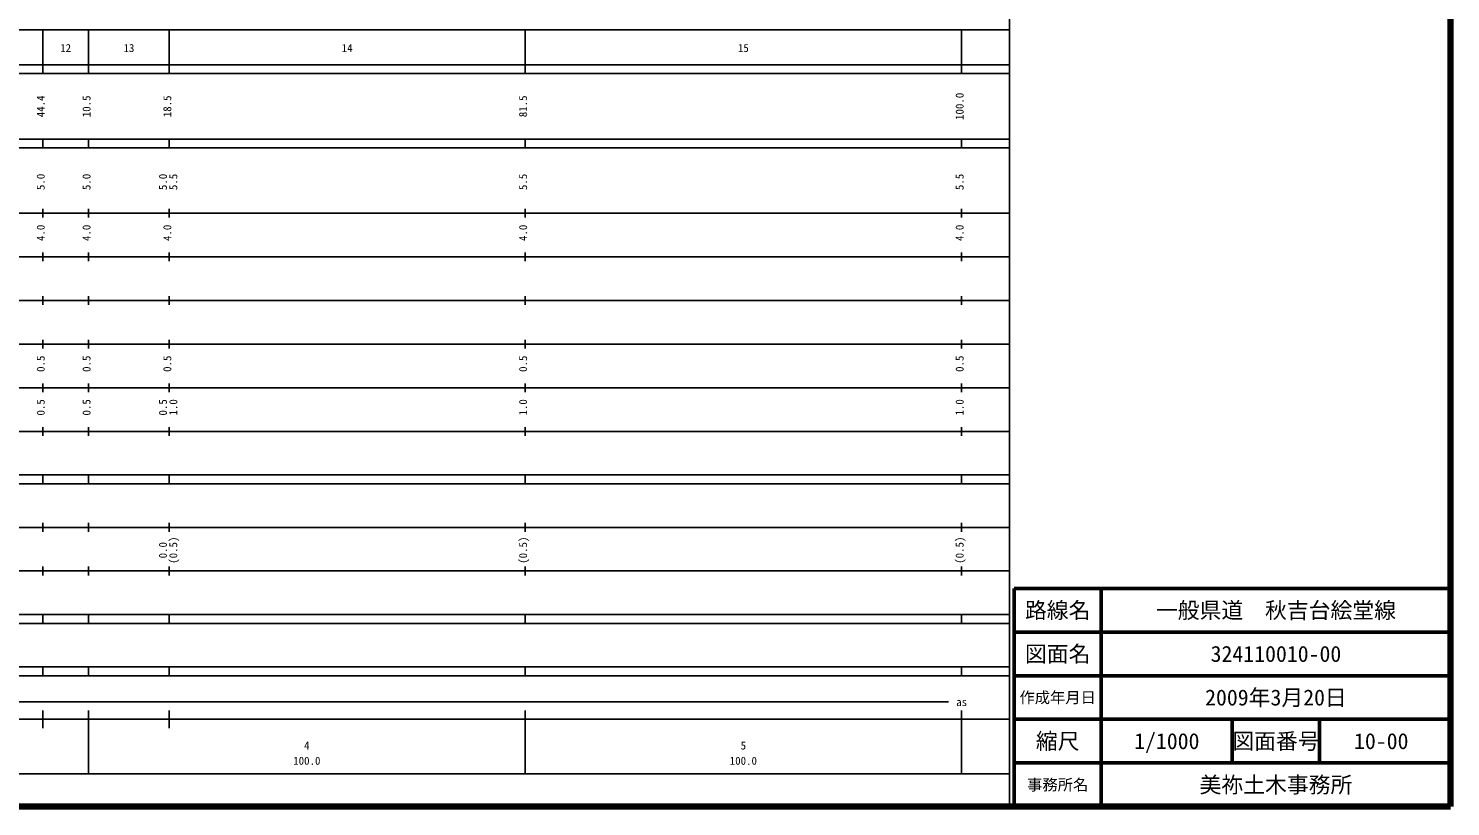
# Model space of a CAD drawing. Units: millimetres on the paper. Extents: x 40 to 680, y 20 to 380.
# Drawn here: x 354.2 to 680, y 20 to 198.4 of the extents above; entities that cross this region are included whole.
import ezdxf
from ezdxf.enums import TextEntityAlignment as Align

# ---------------------------------------------------------------- set-up
doc = ezdxf.new("R2010")
doc.units = ezdxf.units.MM
for name, color, linetype, lineweight in [('M-TTL', 2, 'Continuous', 140), ('M-TTL-BAND', 7, 'Continuous', 25), ('M-TTL-FRAM', 2, 'Continuous', 50), ('M-TTL-LINE', 7, 'Continuous', 50)]:
    doc.layers.add(name, color=color, linetype=linetype, lineweight=lineweight)
doc.layers.add('M-TTL-TXT', color=7, linetype='Continuous')
doc.styles.add('ＭＳ ゴシック', font='')
doc.styles.get('ＭＳ ゴシック').set_extended_font_data('MS Gothic')

msp = doc.modelspace()

# ---------------------------------------------------------------- linework, layer by layer
at = {"layer": 'M-TTL'}
for p, q in [((680, 20), (680, 380)), ((40, 20), (680, 20))]:
    msp.add_line(p, q, dxfattribs=at)
at = {"layer": 'M-TTL-BAND'}
for p, q in [((579, 20), (579, 370)), ((68, 198), (579, 198)), ((357.5, 188), (357.5, 198)), ((368, 188), (368, 198)), ((386.5, 188), (386.5, 198)), ((468, 188), (468, 198)), ((568, 188), (568, 198)), ((40, 190), (579, 190)), ((40, 188), (579, 188)), ((40, 173), (579, 173)), ((357.5, 171), (357.5, 173)), ((368, 171), (368, 173)), ((386.5, 171), (386.5, 173)), ((468, 171), (468, 173)), ((568, 171), (568, 173)), ((40, 171), (579, 171)), ((357.5, 155), (357.5, 157)), ((368, 155), (368, 157)), ((386.5, 155), (386.5, 157)), ((468, 155), (468, 157)), ((568, 155), (568, 157)), ((40, 156), (579, 156)), ((357.5, 145), (357.5, 147)), ((368, 145), (368, 147)), ((386.5, 145), (386.5, 147)), ((468, 145), (468, 147)), ((568, 145), (568, 147)), ((46, 146), (579, 146)), ((357.5, 135), (357.5, 137)), ((368, 135), (368, 137)), ((386.5, 135), (386.5, 137)), ((468, 135), (468, 137)), ((568, 135), (568, 137)), ((52, 136), (579, 136)), ((46, 126), (579, 126)), ((357.5, 125), (357.5, 127)), ((368, 125), (368, 127)), ((386.5, 125), (386.5, 127)), ((468, 125), (468, 127)), ((568, 125), (568, 127)), ((52, 116), (579, 116)), ((357.5, 115), (357.5, 117)), ((368, 115), (368, 117)), ((386.5, 115), (386.5, 117)), ((468, 115), (468, 117)), ((568, 115), (568, 117)), ((46, 106), (579, 106)), ((357.5, 105), (357.5, 107)), ((368, 105), (368, 107)), ((386.5, 105), (386.5, 107)), ((468, 105), (468, 107)), ((568, 105), (568, 107)), ((40, 96), (579, 96)), ((357.5, 94), (357.5, 96)), ((368, 94), (368, 96)), ((386.5, 94), (386.5, 96)), ((468, 94), (468, 96)), ((568, 94), (568, 96)), ((40, 94), (579, 94)), ((357.5, 83), (357.5, 85)), ((368, 83), (368, 85)), ((386.5, 83), (386.5, 85)), ((468, 83), (468, 85)), ((568, 83), (568, 85)), ((49, 84), (579, 84)), ((357.5, 73), (357.5, 75)), ((368, 73), (368, 75)), ((386.5, 73), (386.5, 75)), ((468, 73), (468, 75)), ((568, 73), (568, 75)), ((40, 74), (579, 74)), ((40, 64), (579, 64)), ((40, 62), (579, 62)), ((357.5, 62), (357.5, 64)), ((368, 62), (368, 64)), ((386.5, 62), (386.5, 64)), ((468, 62), (468, 64)), ((568, 62), (568, 64)), ((40, 52), (579, 52)), ((40, 50), (579, 50)), ((357.5, 50), (357.5, 52)), ((368, 50), (368, 52)), ((386.5, 50), (386.5, 52)), ((468, 50), (468, 52)), ((568, 50), (568, 52)), ((71, 44), (565, 44)), ((40, 40), (579, 40)), ((357.5, 38), (357.5, 42)), ((368, 27.5), (368, 42)), ((386.5, 38), (386.5, 42)), ((468, 27.5), (468, 42)), ((568, 27.5), (568, 42)), ((68, 27.5), (579, 27.5))]:
    msp.add_line(p, q, dxfattribs=at)
at = {"layer": 'M-TTL-FRAM'}
for p, q in [((680, 70), (580, 70)), ((580, 70), (580, 20))]:
    msp.add_line(p, q, dxfattribs=at)
at = {"layer": 'M-TTL-LINE'}
for p, q in [((600, 70), (600, 20)), ((680, 60), (580, 60)), ((680, 50), (580, 50)), ((680, 40), (580, 40)), ((630, 40), (630, 30)), ((650, 40), (650, 30)), ((680, 30), (580, 30))]:
    msp.add_line(p, q, dxfattribs=at)

# ---------------------------------------------------------------- texts
at = {"layer": 'M-TTL-BAND', "style": 'ＭＳ ゴシック'}
for s, p in [('12', (362.75, 192.405)), ('13', (377.25, 192.405)), ('14', (427.25, 192.405)), ('15', (518, 192.405)), ('as', (568, 42.5)), ('4', (418, 32.523)), ('5', (518, 32.523)), ('100.0', (418, 29.033)), ('100.0', (518, 29.033))]:
    msp.add_text(s, height=1.833, dxfattribs=at).set_placement(p, align=Align.BOTTOM_CENTER)
for s, p in [('44.4', (358.5, 180.5)), ('10.5', (369, 180.5)), ('18.5', (387.5, 180.5)), ('81.5', (469, 180.5)), ('100.0', (569, 180.5)), ('5.0', (358.5, 163.174)), ('5.0', (369, 163.174)), ('5.0', (386.5, 163.174)), ('5.5', (388.87, 163.174)), ('5.5', (469, 163.174)), ('5.5', (569, 163.174)), ('4.0', (358.5, 151.5)), ('4.0', (369, 151.5)), ('4.0', (387.5, 151.5)), ('4.0', (469, 151.5)), ('4.0', (569, 151.5)), ('0.5', (358.5, 121.5)), ('0.5', (369, 121.5)), ('0.5', (387.5, 121.5)), ('0.5', (469, 121.5)), ('0.5', (569, 121.5)), ('0.5', (358.5, 111.5)), ('0.5', (369, 111.5)), ('0.5', (386.5, 111.5)), ('1.0', (388.87, 111.5)), ('1.0', (469, 111.5)), ('1.0', (569, 111.5)), ('(0.5)', (388.87, 78.764)), ('(0.5)', (469, 78.764)), ('(0.5)', (569, 78.764)), ('0.0', (386.5, 78.764))]:
    msp.add_text(s, height=1.833, rotation=90, dxfattribs=at).set_placement(p, align=Align.BOTTOM_CENTER)
at = {"layer": 'M-TTL-TXT', "style": 'ＭＳ ゴシック'}
for s, height, p in [('路線名', 3.666, (590, 65)), ('路線名', 3.666, (590, 65)), ('一般県道\u3000秋吉台絵堂線', 3.666, (640, 65)), ('図面名', 3.666, (590, 55)), ('図面名', 3.666, (590, 55)), ('324110010-00', 3.666, (640, 55)), ('作成年月日', 2.566, (590, 45)), ('作成年月日', 2.566, (590, 45)), ('2009年3月20日', 3.666, (640, 45)), ('縮尺', 3.666, (590, 35)), ('縮尺', 3.666, (590, 35)), ('1/1000', 3.666, (615, 35)), ('図面番号', 3.666, (640, 35)), ('図面番号', 3.666, (640, 35)), ('10-00', 3.666, (664.125, 35)), ('事務所名', 2.566, (590, 25)), ('事務所名', 2.566, (590, 25)), ('美祢土木事務所', 3.666, (640, 25))]:
    msp.add_text(s, height=height, dxfattribs=at).set_placement(p, align=Align.MIDDLE_CENTER)

doc.saveas('drawing.dxf')
